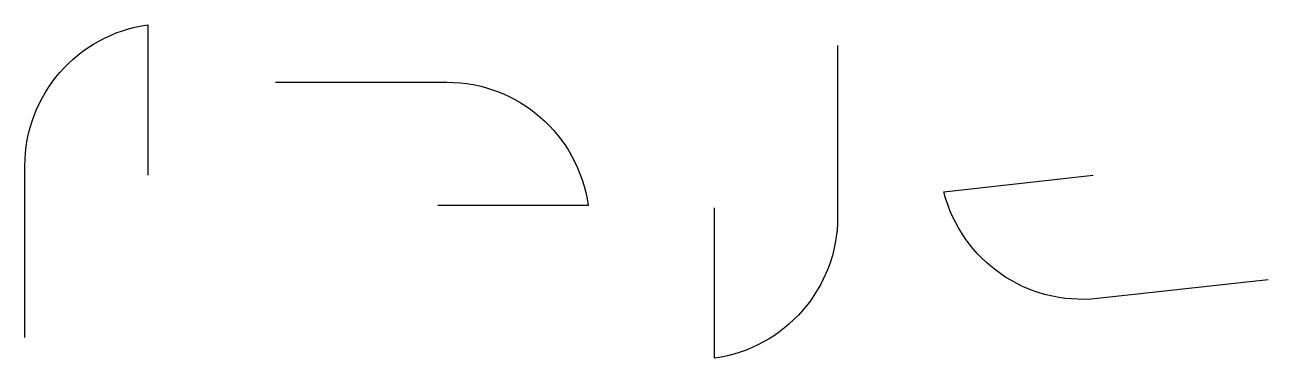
# Model space of a CAD drawing. Header units: inches. Extents: x 7.5 to 69.2, y 1.8 to 18.3.
import ezdxf

# ---------------------------------------------------------------- set-up
doc = ezdxf.new("R2010")
doc.units = ezdxf.units.IN
doc.header["$MEASUREMENT"] = 0

msp = doc.modelspace()

# ---------------------------------------------------------------- linework, layer by layer
for points in [[(7.502, 2.831), (7.502, 11.336, -0.374628), (13.603, 18.335), (13.603, 10.884)], [(47.808, 17.32), (47.808, 8.815, -0.374628), (41.707, 1.816), (41.707, 9.267)], [(19.927, 15.49), (28.432, 15.49, -0.374628), (35.432, 9.389), (27.981, 9.389)], [(69.156, 5.704), (60.702, 4.771, -0.374628), (53.075, 10.066), (60.482, 10.884)]]:
    msp.add_lwpolyline(points, format="xyb")

doc.saveas('drawing.dxf')
